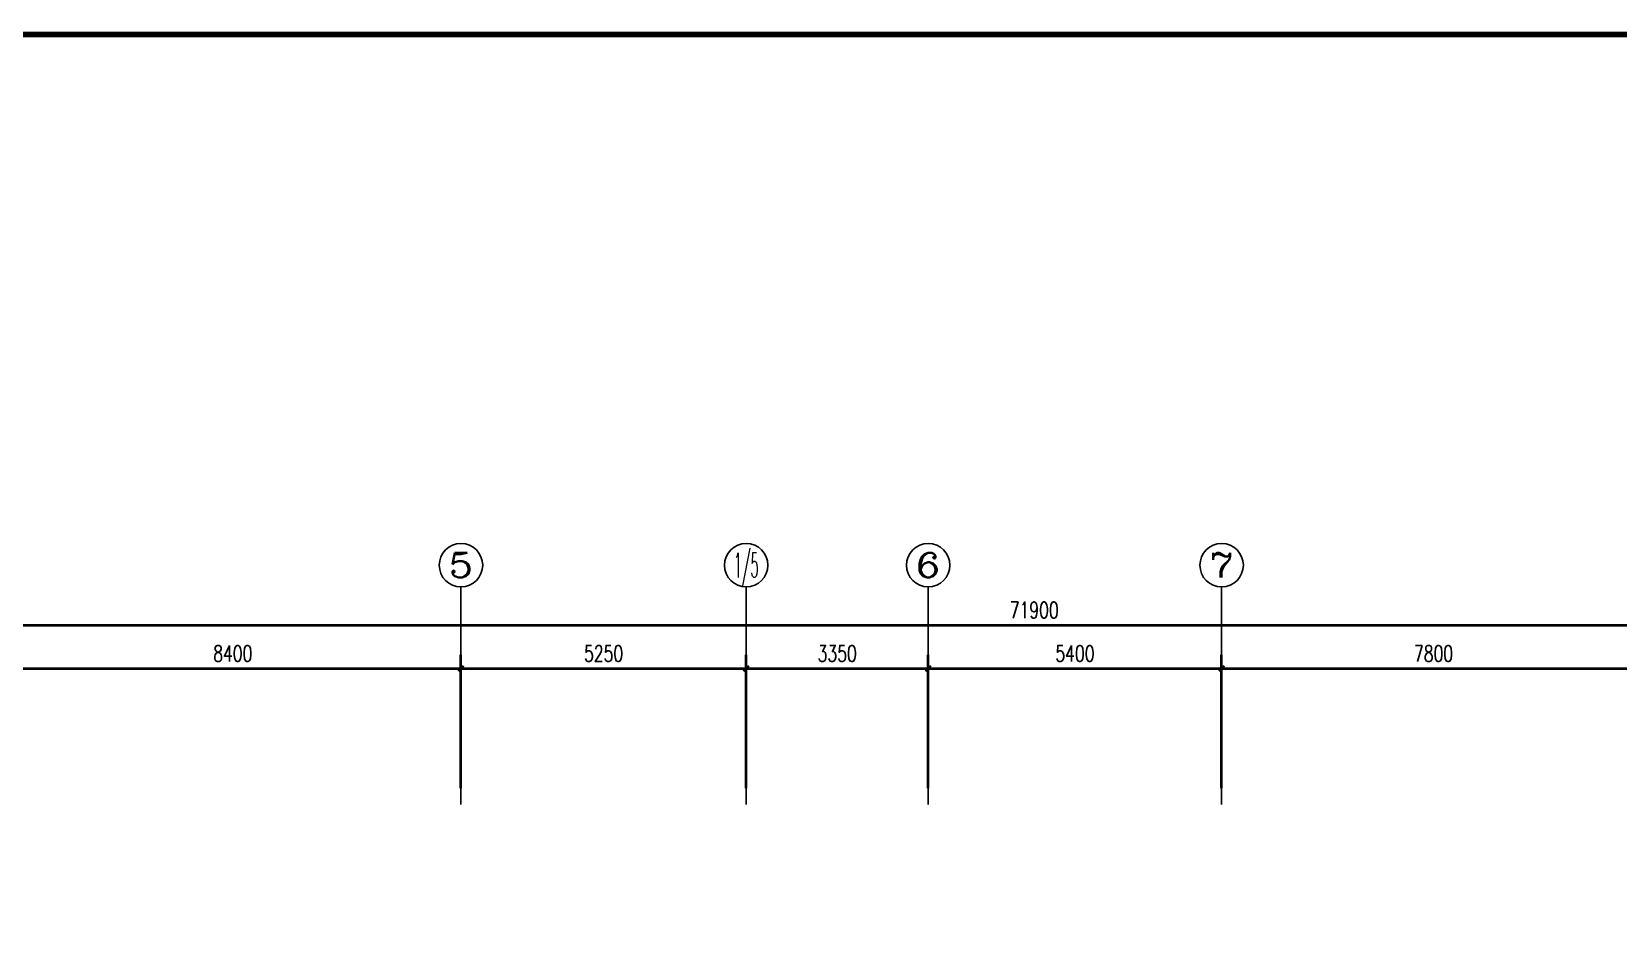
# Model space of a CAD drawing. Extents: x 491024 to 1725648, y 860327 to 1705161.
# Drawn here: x 777031 to 806231, y 1035312 to 1051969 of the extents above; entities that cross this region are included whole.
import ezdxf
from ezdxf.enums import TextEntityAlignment as Align

# ---------------------------------------------------------------- set-up
doc = ezdxf.new("R2010")
doc.units = 0
doc.header["$LTSCALE"] = 1000
doc.header["$MEASUREMENT"] = 0
doc.layers.get('Defpoints').update_dxf_attribs({"color": 8})
for name, color, linetype in [('AXIS', 8, 'Continuous'), ('AXIS_TEXT', 8, 'Continuous'), ('C-AXIS(轴号)', 8, 'Continuous'), ('C-AXIS-T(字)', 8, 'Continuous'), ('图框', 140, 'Continuous')]:
    doc.layers.add(name, color=color, linetype=linetype)
doc.layers.add('WALL', color=8, linetype='Continuous', lineweight=40)
doc.styles.add('_TCH_AXIS', font='COMPLEX', dxfattribs={"bigfont": 'GBCBIG'})
doc.styles.add('_TCH_DIM_T3', font='SIMPLEX', dxfattribs={"width": 0.705882, "bigfont": 'GBCBIG'})
doc.styles.add('COMPLEX', font='COMPLEX')
doc.dimstyles.new('_TCH_ARCH&&100', dxfattribs={"dimtxt": 297.5, "dimasz": 100, "dimexe": 250, "dimexo": 300, "dimgap": 126.25, "dimtad": 1, "dimdec": 0, "dimzin": 0, "dimdsep": 46, "dimtxsty": '_TCH_DIM_T3', "dimblk": 'ARCHTICK', "dimcen": 0.09, "dimclrt": 7, "dimazin": 2, "dimtfac": 1, "dimtdec": 0, "dimtix": 1, "dimtmove": 2, "dimatfit": 3, "dimfxl": 1, "dimtolj": 1, "dimtzin": 0, "dimarcsym": 0})

# ---------------------------------------------------------------- blocks, each defined once
blk = doc.blocks.new('_ArchTick')
at = {"color": 0, "linetype": 'ByBlock', "const_width": 0.4}
blk.add_lwpolyline([(-0.5, -0.5), (0.5, 0.5)], dxfattribs=at)
blk = doc.blocks.new('*D102')
at = {"layer": 'AXIS', "color": 0, "lineweight": -2, "transparency": 16777216}
for p, q in [((1293188, 1002439), (1293188, 1005689)), ((1365088, 1002439), (1365088, 1005689)), ((1293188, 1005439), (1365088, 1005439))]:
    blk.add_line(p, q, dxfattribs=at)
at = {"layer": 'Defpoints', "color": 0, "transparency": 16777216}
for p in [(1365088, 1005439), (1293188, 1002139), (1365088, 1002139)]:
    blk.add_point(p, dxfattribs=at)
at = {"layer": 'AXIS', "color": 0, "lineweight": -2, "transparency": 16777216, "xscale": 100, "yscale": 100, "zscale": 100, "rotation": 180}
blk.add_blockref('_ArchTick', (1293188, 1005439), dxfattribs=at)
at = {"layer": 'AXIS', "color": 0, "lineweight": -2, "transparency": 16777216, "xscale": 100, "yscale": 100, "zscale": 100}
blk.add_blockref('_ArchTick', (1365088, 1005439), dxfattribs=at)
at = {"layer": 'AXIS', "color": 7, "transparency": 16777216, "insert": (1329138, 1005714), "char_height": 297.5, "attachment_point": 5, "style": '_TCH_DIM_T3'}
blk.add_mtext('\\A1;71900', dxfattribs=at)
blk = doc.blocks.new('*D98')
at = {"layer": 'AXIS', "color": 0, "lineweight": -2, "transparency": 16777216}
for p, q in [((1310188, 1002439), (1310188, 1004889)), ((1318588, 1002439), (1318588, 1004889)), ((1310188, 1004639), (1318588, 1004639))]:
    blk.add_line(p, q, dxfattribs=at)
at = {"layer": 'Defpoints', "color": 0, "transparency": 16777216}
for p in [(1318588, 1004639), (1310188, 1002139), (1318588, 1002139)]:
    blk.add_point(p, dxfattribs=at)
at = {"layer": 'AXIS', "color": 0, "lineweight": -2, "transparency": 16777216, "xscale": 100, "yscale": 100, "zscale": 100, "rotation": 180}
blk.add_blockref('_ArchTick', (1310188, 1004639), dxfattribs=at)
at = {"layer": 'AXIS', "color": 0, "lineweight": -2, "transparency": 16777216, "xscale": 100, "yscale": 100, "zscale": 100}
blk.add_blockref('_ArchTick', (1318588, 1004639), dxfattribs=at)
at = {"layer": 'AXIS', "color": 7, "transparency": 16777216, "insert": (1314388, 1004914), "char_height": 297.5, "attachment_point": 5, "style": '_TCH_DIM_T3'}
blk.add_mtext('\\A1;8400', dxfattribs=at)
blk = doc.blocks.new('*D97')
at = {"layer": 'AXIS', "color": 0, "lineweight": -2, "transparency": 16777216}
for p, q in [((1318588, 1002439), (1318588, 1004889)), ((1323838, 1002439), (1323838, 1004889)), ((1318588, 1004639), (1323838, 1004639))]:
    blk.add_line(p, q, dxfattribs=at)
at = {"layer": 'Defpoints', "color": 0, "transparency": 16777216}
for p in [(1323838, 1004639), (1318588, 1002139), (1323838, 1002139)]:
    blk.add_point(p, dxfattribs=at)
at = {"layer": 'AXIS', "color": 0, "lineweight": -2, "transparency": 16777216, "xscale": 100, "yscale": 100, "zscale": 100, "rotation": 180}
blk.add_blockref('_ArchTick', (1318588, 1004639), dxfattribs=at)
at = {"layer": 'AXIS', "color": 0, "lineweight": -2, "transparency": 16777216, "xscale": 100, "yscale": 100, "zscale": 100}
blk.add_blockref('_ArchTick', (1323838, 1004639), dxfattribs=at)
at = {"layer": 'AXIS', "color": 7, "transparency": 16777216, "insert": (1321213, 1004914), "char_height": 297.5, "attachment_point": 5, "style": '_TCH_DIM_T3'}
blk.add_mtext('\\A1;5250', dxfattribs=at)
blk = doc.blocks.new('*D96')
at = {"layer": 'AXIS', "color": 0, "lineweight": -2, "transparency": 16777216}
for p, q in [((1323838, 1002439), (1323838, 1004889)), ((1327188, 1002439), (1327188, 1004889)), ((1323838, 1004639), (1327188, 1004639))]:
    blk.add_line(p, q, dxfattribs=at)
at = {"layer": 'Defpoints', "color": 0, "transparency": 16777216}
for p in [(1327188, 1004639), (1323838, 1002139), (1327188, 1002139)]:
    blk.add_point(p, dxfattribs=at)
at = {"layer": 'AXIS', "color": 0, "lineweight": -2, "transparency": 16777216, "xscale": 100, "yscale": 100, "zscale": 100, "rotation": 180}
blk.add_blockref('_ArchTick', (1323838, 1004639), dxfattribs=at)
at = {"layer": 'AXIS', "color": 0, "lineweight": -2, "transparency": 16777216, "xscale": 100, "yscale": 100, "zscale": 100}
blk.add_blockref('_ArchTick', (1327188, 1004639), dxfattribs=at)
at = {"layer": 'AXIS', "color": 7, "transparency": 16777216, "insert": (1325513, 1004914), "char_height": 297.5, "attachment_point": 5, "style": '_TCH_DIM_T3'}
blk.add_mtext('\\A1;3350', dxfattribs=at)
blk = doc.blocks.new('*D95')
at = {"layer": 'AXIS', "color": 0, "lineweight": -2, "transparency": 16777216}
for p, q in [((1327188, 1002439), (1327188, 1004889)), ((1332588, 1002439), (1332588, 1004889)), ((1327188, 1004639), (1332588, 1004639))]:
    blk.add_line(p, q, dxfattribs=at)
at = {"layer": 'Defpoints', "color": 0, "transparency": 16777216}
for p in [(1332588, 1004639), (1327188, 1002139), (1332588, 1002139)]:
    blk.add_point(p, dxfattribs=at)
at = {"layer": 'AXIS', "color": 0, "lineweight": -2, "transparency": 16777216, "xscale": 100, "yscale": 100, "zscale": 100, "rotation": 180}
blk.add_blockref('_ArchTick', (1327188, 1004639), dxfattribs=at)
at = {"layer": 'AXIS', "color": 0, "lineweight": -2, "transparency": 16777216, "xscale": 100, "yscale": 100, "zscale": 100}
blk.add_blockref('_ArchTick', (1332588, 1004639), dxfattribs=at)
at = {"layer": 'AXIS', "color": 7, "transparency": 16777216, "insert": (1329888, 1004914), "char_height": 297.5, "attachment_point": 5, "style": '_TCH_DIM_T3'}
blk.add_mtext('\\A1;5400', dxfattribs=at)
blk = doc.blocks.new('*D94')
at = {"layer": 'AXIS', "color": 0, "lineweight": -2, "transparency": 16777216}
for p, q in [((1332588, 1002439), (1332588, 1004889)), ((1340388, 1002439), (1340388, 1004889)), ((1332588, 1004639), (1340388, 1004639))]:
    blk.add_line(p, q, dxfattribs=at)
at = {"layer": 'Defpoints', "color": 0, "transparency": 16777216}
for p in [(1340388, 1004639), (1332588, 1002139), (1340388, 1002139)]:
    blk.add_point(p, dxfattribs=at)
at = {"layer": 'AXIS', "color": 0, "lineweight": -2, "transparency": 16777216, "xscale": 100, "yscale": 100, "zscale": 100, "rotation": 180}
blk.add_blockref('_ArchTick', (1332588, 1004639), dxfattribs=at)
at = {"layer": 'AXIS', "color": 0, "lineweight": -2, "transparency": 16777216, "xscale": 100, "yscale": 100, "zscale": 100}
blk.add_blockref('_ArchTick', (1340388, 1004639), dxfattribs=at)
at = {"layer": 'AXIS', "color": 7, "transparency": 16777216, "insert": (1336488, 1004914), "char_height": 297.5, "attachment_point": 5, "style": '_TCH_DIM_T3'}
blk.add_mtext('\\A1;7800', dxfattribs=at)
blk = doc.blocks.new('_AXISO')
blk.add_circle((0, 0), 0.5)
at = {"layer": 'AXIS_TEXT', "style": 'COMPLEX', "width": 1.041667}
blk.add_attdef('A', text='', height=0.56, dxfattribs=at).set_placement((-0.25, -0.28), (0.25, -0.28), align=Align.FIT)
blk = doc.blocks.new('ASDFASDFAHHH')
at = {"layer": 'C-AXIS(轴号)', "color": 8}
for p, q in [((1318587.7, 1002139.4), (1318587.7, 1006139.4)), ((1323837.7, 1002139.4), (1323837.7, 1006139.4)), ((1327187.7, 1002139.4), (1327187.7, 1006139.4)), ((1332587.7, 1002139.4), (1332587.7, 1006139.4))]:
    blk.add_line(p, q, dxfattribs=at)
ref = blk.add_blockref('_AXISO', (1318587.7, 1006539.4), dxfattribs=dict(at, xscale=800, yscale=800, zscale=800))
ref.add_attrib('A', '5', dxfattribs={"layer": 'C-AXIS-T(字)', "height": 452.5, "style": '_TCH_AXIS', "width": 1.5}).set_placement((1318361.4, 1006313.1), (1318814, 1006313.1), align=Align.FIT)
ref = blk.add_blockref('_AXISO', (1323837.7, 1006539.4), dxfattribs=dict(at, xscale=800, yscale=800, zscale=800))
ref.add_attrib('A', '1/5', dxfattribs={"layer": 'C-AXIS-T(字)', "height": 452.55, "style": '_TCH_AXIS', "width": 0.411765}).set_placement((1323611.4, 1006313.1), (1324064, 1006313.1), align=Align.FIT)
ref = blk.add_blockref('_AXISO', (1327187.7, 1006539.4), dxfattribs=dict(at, xscale=800, yscale=800, zscale=800))
ref.add_attrib('A', '6', dxfattribs={"layer": 'C-AXIS-T(字)', "height": 452.5, "style": '_TCH_AXIS', "width": 1.5}).set_placement((1326961.4, 1006313.1), (1327414, 1006313.1), align=Align.FIT)
ref = blk.add_blockref('_AXISO', (1332587.7, 1006539.4), dxfattribs=dict(at, xscale=800, yscale=800, zscale=800))
ref.add_attrib('A', '7', dxfattribs={"layer": 'C-AXIS-T(字)', "height": 452.5, "style": '_TCH_AXIS', "width": 1.5}).set_placement((1332361.4, 1006313.1), (1332814, 1006313.1), align=Align.FIT)
at = {"layer": 'AXIS', "color": 8}
for p1, p2, distance, picture, middle in [((1293187.7, 1002139.4), (1365087.7, 1002139.4), 3300, '*D102', (1329137.7, 1005714.4)), ((1310187.7, 1002139.4), (1318587.7, 1002139.4), 2500, '*D98', (1314387.7, 1004914.4)), ((1318587.7, 1002139.4), (1323837.7, 1002139.4), 2500, '*D97', (1321212.7, 1004914.4)), ((1323837.7, 1002139.4), (1327187.7, 1002139.4), 2500, '*D96', (1325512.7, 1004914.4)), ((1327187.7, 1002139.4), (1332587.7, 1002139.4), 2500, '*D95', (1329887.7, 1004914.4)), ((1332587.7, 1002139.4), (1340387.7, 1002139.4), 2500, '*D94', (1336487.7, 1004914.4))]:
    dim = blk.add_aligned_dim(p1=p1, p2=p2, distance=distance, dimstyle='_TCH_ARCH&&100', dxfattribs=at)
    dim.commit()
    dim.dimension.update_dxf_attribs({"geometry": picture, "text_midpoint": middle})

msp = doc.modelspace()

# ---------------------------------------------------------------- linework, layer by layer
at = {"layer": '图框', "const_width": 100}
msp.add_lwpolyline([(747813, 994518.7), (849413, 994518.7), (849413, 1051918.7), (747813, 1051918.7)], close=True, dxfattribs=at)

# ---------------------------------------------------------------- block references
at = {"layer": 'WALL'}
msp.add_blockref('ASDFASDFAHHH', (-533656.7, 35616.7), dxfattribs=at)

doc.saveas('drawing.dxf')
